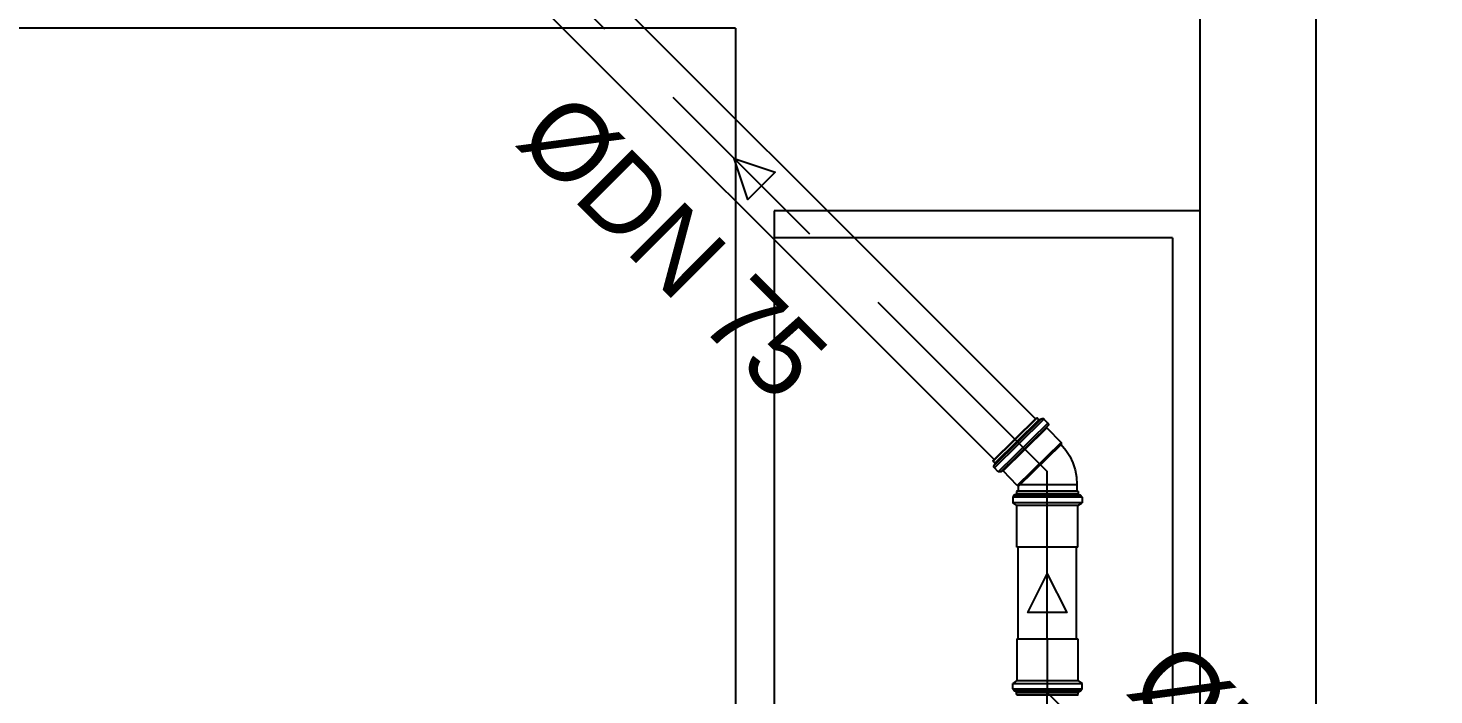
# Model space of a CAD drawing. Header units: millimetres. Extents: x -1292 to 2253, y 326 to 453.
# Drawn here: x 2097.484 to 2099.301, y 345.359 to 346.221 of the extents above; entities that cross this region are included whole.
import ezdxf
from ezdxf.enums import TextEntityAlignment as Align

# ---------------------------------------------------------------- set-up
doc = ezdxf.new("R2010")
doc.units = ezdxf.units.MM
doc.header["$LTSCALE"] = 0.5
doc.linetypes.add('HIDDENX2', pattern=[0.75, 0.5, -0.25])
for name, color, linetype in [('-HIDRO', 8, 'Continuous'), ('Eixo', 4, 'HIDDENX2'), ('Esgoto', 5, 'ByLayer'), ('TEXTO', 7, 'Continuous')]:
    doc.layers.add(name, color=color, linetype=linetype)

msp = doc.modelspace()

# ---------------------------------------------------------------- linework, layer by layer
at = {"layer": '-HIDRO', "ltscale": 0.05}
for p, q in [((2099.1487, 364.4712), (2099.1487, 339.4712)), ((2098.9987, 346.8212), (2098.9987, 339.9712)), ((2098.3987, 346.2212), (2094.9487, 346.2212)), ((2098.3987, 346.2212), (2098.3987, 342.6151)), ((2098.3987, 346.2212), (2098.3987, 341.7867))]:
    msp.add_line(p, q, dxfattribs=at)
at = {"layer": '-HIDRO'}
for p, q in [((2098.9987, 345.9851), (2098.4487, 345.9851)), ((2098.4487, 345.9851), (2098.4487, 344.1851)), ((2098.9987, 345.9851), (2098.9987, 344.1851)), ((2098.9637, 345.9501), (2098.4487, 345.9501)), ((2098.9637, 345.9501), (2098.9637, 344.2201))]:
    msp.add_line(p, q, dxfattribs=at)
at = {"layer": 'Eixo'}
for p, q in [((2098.7599, 345.6897), (2098.0692, 346.3804)), ((2098.7599, 345.6897), (2098.8017, 345.6479)), ((2098.8017, 345.5784), (2098.8017, 345.6479)), ((2098.8017, 345.5499), (2098.8017, 345.5862)), ((2098.8017, 345.5784), (2098.8017, 345.5862)), ((2098.8017, 345.4316), (2098.8017, 345.5499)), ((2098.8017, 345.4316), (2098.8017, 345.3953)), ((2098.8017, 345.4031), (2098.8017, 345.3953)), ((2098.8017, 345.4031), (2098.8017, 345.3624)), ((2098.8967, 345.2674), (2098.8017, 345.3624)), ((2098.8017, 345.2383), (2098.8017, 345.3624))]:
    msp.add_line(p, q, dxfattribs=at)
at = {"layer": 'Esgoto', "color": 2}
for p, q in [((2098.7319, 345.6622), (2098.7879, 345.7171)), ((2098.7319, 345.6615), (2098.7886, 345.7171)), ((2098.7329, 345.6558), (2098.7943, 345.716)), ((2098.7886, 345.7171), (2098.7908, 345.7149)), ((2098.792, 345.7147), (2098.7943, 345.716)), ((2098.7333, 345.6528), (2098.7973, 345.7156)), ((2098.7341, 345.6593), (2098.7908, 345.7149)), ((2098.7342, 345.6581), (2098.792, 345.7147)), ((2098.7383, 345.6477), (2098.8023, 345.7105)), ((2098.7416, 345.6475), (2098.8024, 345.7071)), ((2098.7446, 345.6488), (2098.8011, 345.7042)), ((2098.7973, 345.7156), (2098.8023, 345.7105)), ((2098.8024, 345.7071), (2098.8011, 345.7055)), ((2098.8011, 345.7042), (2098.8195, 345.6855)), ((2098.7629, 345.63), (2098.8195, 345.6855)), ((2098.7655, 345.63), (2098.8195, 345.6828)), ((2098.8195, 345.6855), (2098.8195, 345.6828)), ((2098.8195, 345.6828), (2098.8256, 345.6756)), ((2098.7341, 345.6593), (2098.7319, 345.6615)), ((2098.8256, 345.6756), (2098.8308, 345.6676)), ((2098.8308, 345.6676), (2098.8348, 345.659)), ((2098.7329, 345.6558), (2098.7342, 345.6581)), ((2098.7383, 345.6477), (2098.7333, 345.6528)), ((2098.7432, 345.6488), (2098.7416, 345.6475)), ((2098.7629, 345.63), (2098.7446, 345.6488)), ((2098.8348, 345.659), (2098.8378, 345.6499)), ((2098.8378, 345.6499), (2098.8395, 345.6406)), ((2098.7655, 345.63), (2098.7629, 345.63)), ((2098.7644, 345.6224), (2098.7645, 345.63)), ((2098.7666, 345.631), (2098.84, 345.631)), ((2098.8395, 345.6406), (2098.84, 345.631)), ((2098.84, 345.631), (2098.8399, 345.6224)), ((2098.7587, 345.6172), (2098.7569, 345.6148)), ((2098.7569, 345.6148), (2098.7569, 345.6076)), ((2098.8466, 345.6148), (2098.7569, 345.6148)), ((2098.7621, 345.604), (2098.7569, 345.6076)), ((2098.8466, 345.6076), (2098.7569, 345.6076)), ((2098.762, 345.6188), (2098.7587, 345.6172)), ((2098.8447, 345.6172), (2098.7587, 345.6172)), ((2098.7625, 345.6224), (2098.762, 345.6219)), ((2098.762, 345.6219), (2098.762, 345.6188)), ((2098.8414, 345.6219), (2098.762, 345.6219)), ((2098.8414, 345.6188), (2098.762, 345.6188)), ((2098.8409, 345.6224), (2098.7625, 345.6224)), ((2098.8409, 345.6224), (2098.8414, 345.6219)), ((2098.8413, 345.604), (2098.8466, 345.6076)), ((2098.8414, 345.6219), (2098.8414, 345.6188)), ((2098.8414, 345.6188), (2098.8447, 345.6172)), ((2098.8447, 345.6172), (2098.8466, 345.6148)), ((2098.8466, 345.6148), (2098.8466, 345.6076)), ((2098.7621, 345.5499), (2098.7621, 345.604)), ((2098.8413, 345.604), (2098.7621, 345.604)), ((2098.8413, 345.5499), (2098.8413, 345.604)), ((2098.8413, 345.5499), (2098.7621, 345.5499)), ((2098.7621, 345.4316), (2098.7621, 345.3776)), ((2098.7621, 345.4316), (2098.8413, 345.4316)), ((2098.8413, 345.4316), (2098.8413, 345.3776)), ((2098.7621, 345.3776), (2098.7569, 345.3739)), ((2098.7569, 345.3668), (2098.7569, 345.3739)), ((2098.7569, 345.3739), (2098.8466, 345.3739)), ((2098.7621, 345.3776), (2098.8413, 345.3776)), ((2098.8413, 345.3776), (2098.8466, 345.3739)), ((2098.8466, 345.3668), (2098.8466, 345.3739)), ((2098.7587, 345.3643), (2098.7569, 345.3668)), ((2098.7569, 345.3668), (2098.8466, 345.3668)), ((2098.762, 345.3627), (2098.7587, 345.3643)), ((2098.7587, 345.3643), (2098.8447, 345.3643)), ((2098.762, 345.3596), (2098.762, 345.3627)), ((2098.762, 345.3627), (2098.8414, 345.3627)), ((2098.7625, 345.3591), (2098.762, 345.3596)), ((2098.762, 345.3596), (2098.8414, 345.3596)), ((2098.7625, 345.3591), (2098.8409, 345.3591)), ((2098.8409, 345.3591), (2098.8414, 345.3596)), ((2098.8414, 345.3627), (2098.8447, 345.3643)), ((2098.8414, 345.3596), (2098.8414, 345.3627)), ((2098.8447, 345.3643), (2098.8466, 345.3668))]:
    msp.add_line(p, q, dxfattribs=at)
for points in [[(2098.7879, 345.7171, -0.497356), (2098.7886, 345.7171)], [(2098.7943, 345.716, -0.498669), (2098.7973, 345.7156)], [(2098.792, 345.7147, -0.083683), (2098.7908, 345.7149)], [(2098.8011, 345.7042, -0.497852), (2098.8011, 345.7055)], [(2098.8023, 345.7105, -0.497856), (2098.8024, 345.7071)], [(2098.7319, 345.6615, -0.497356), (2098.7319, 345.6622)], [(2098.7333, 345.6528, -0.498669), (2098.7329, 345.6558)], [(2098.7341, 345.6593, -0.498669), (2098.7342, 345.6581)], [(2098.7416, 345.6475, -0.079366), (2098.7383, 345.6477)], [(2098.7432, 345.6488, -0.497852), (2098.7446, 345.6488)]]:
    msp.add_lwpolyline(points, format="xyb", dxfattribs=at)
at = {"layer": 'Esgoto', "color": 3}
for points in [[(2098.7864, 345.7162, 0), (2098.0957, 346.4069, 0)], [(2098.7334, 345.6632, 0), (2098.0427, 346.3539, 0)], [(2098.4323, 346.0173, 0), (2098.4323, 346.0173, 0), (2098.4146, 345.9997, 0), (2098.3969, 346.0527, 0), (2098.4499, 346.035, 0), (2098.4323, 346.0173, 0)], [(2098.7642, 345.4316, 0), (2098.7642, 345.5499, 0)], [(2098.8392, 345.4316, 0), (2098.8392, 345.5499, 0)], [(2098.8017, 345.4658, 0), (2098.8017, 345.4658, 0), (2098.7767, 345.4658, 0), (2098.8017, 345.5158, 0), (2098.8267, 345.4658, 0), (2098.8017, 345.4658, 0)]]:
    msp.add_polyline3d(points, dxfattribs=at)

# ---------------------------------------------------------------- texts
at = {"layer": 'TEXTO'}
for s, p in [('ØDN 75', (2098.3189, 345.9393)), ('ØDN 50', (2099.1088, 345.2299))]:
    msp.add_text(s, height=0.1, rotation=315, dxfattribs=at).set_placement(p, align=Align.MIDDLE_CENTER)

doc.saveas('drawing.dxf')
